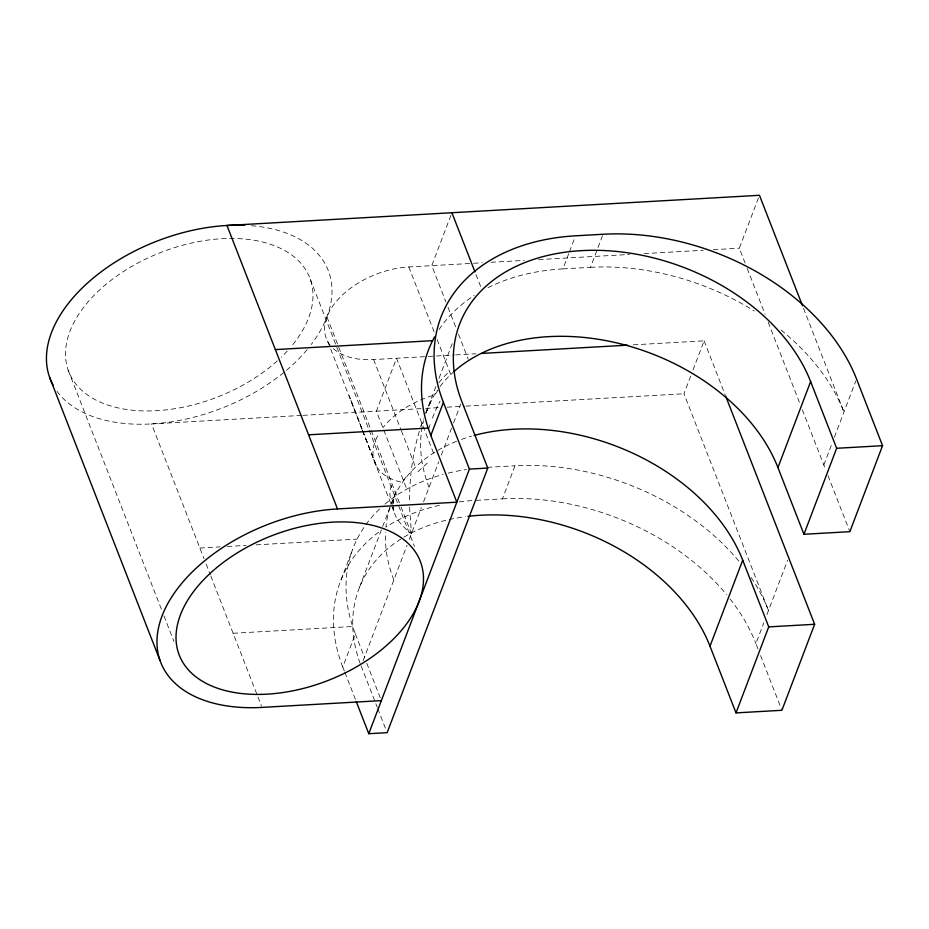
<?xml version="1.0" encoding="UTF-8"?>
<svg xmlns="http://www.w3.org/2000/svg" width="929" height="929" viewBox="0 0 929 929"><rect width="100%" height="100%" fill="white"/><g stroke="black" fill="none" stroke-linecap="round" stroke-linejoin="round"><path stroke-width="0.7" stroke-dasharray="4.64 3.48" d="M392.862 504.075L394.082 496.585M393.025 503.518L393.699 497.944M419.327 431.311C412.383 454.467 409.399 478.725 409.526 502.868M421.069 425.854L421.801 423.717M420.709 426.922L423.67 418.921M340.989 580.044L352.567 549.55M425.645 413.579L436.456 385.094M439.034 378.3L452.946 341.675M450.89 215.377L431.764 265.648L445.92 301.937M359.523 587.279L382.179 527.811M382.69 526.464L390.412 506.189M344.334 670.993L342.778 666.999L355.354 633.915L352.683 626.494A208.909 146.817 20.8 0 1 379.915 508.662M363.181 660.577L407.053 545.23M409.248 539.447L421.36 507.606M423.554 501.823L438.767 461.818M441.321 455.105L451.552 428.223M453.596 422.858L460.749 404.045M487.98 287.665A208.909 146.817 20.8 0 1 562.939 268.887L568.978 253.013M569.477 251.689L574.505 238.463M476.263 500.336L502.426 498.85L515.003 465.777A208.909 146.817 20.8 0 1 740.018 562.602M562.939 268.887L590.484 267.331L602.561 235.571M751.108 577.559A208.909 146.817 20.8 0 1 768.492 610.504L683.976 393.745L691.025 375.223M693.034 369.928L704.101 340.827L631.906 344.914M745.104 263.023L739.321 248.217L758.447 197.947M757.994 648.918L755.904 643.576L763.766 622.906M766.913 614.638L787.606 560.233M823.837 464.976L832.384 442.483M834.405 437.187L855.76 381.041M391.446 503.564L396.59 490.466M426.19 412.302L431.706 399.528L426.121 412.464M437.919 390.238L435.016 394.848A69.64 41.817 -21.3 0 0 383.003 427.665M406.159 476.867L401.769 482.279A69.64 41.817 -21.3 0 1 378.44 434.47M330.213 345.263A69.64 41.817 -21.3 0 1 340.757 296.63A69.64 41.817 -21.3 0 1 408.818 266.948L472.199 263.36M473.639 263.279L482.302 262.779M490.965 262.292L524.177 260.41M538.623 259.597L629.583 254.441M644.029 253.617L703.23 250.261M713.333 249.692L739.321 248.217M333.314 348.572A69.64 41.817 -21.3 0 0 373.597 359.558L426.875 356.539M428.315 356.457L454.304 354.983M455.744 354.901L475.962 353.763M301.449 415.426L151.497 423.926L204.032 558.689M302.889 415.344L424.065 408.481M425.517 408.4L438.511 407.657M447.174 407.169L464.5 406.182M465.94 406.101L683.976 393.745M487.458 467.345L515.003 465.777M199.874 548.04L220.068 546.891M227.291 546.484L246.034 545.416M256.137 544.847L357.108 539.122M233.109 633.276L352.683 626.494M409.584 507.339L411.454 533.652C402.954 527.068 394.407 518.545 393.013 507.362M361.938 429.093L330.41 348.387M362.461 430.429L376.617 466.521L362.635 430.464M803.55 308.393L843.962 412.058A208.909 146.817 20.8 0 0 779.326 328.657M747.195 268.411L765.043 314.188M768.19 322.258L800.217 404.394M802.319 409.77L825.393 468.982M827.994 475.648L849.849 531.678M704.101 340.827L725.096 394.674M760.596 655.584L781.394 708.955M475.996 274.543L481.234 287.978M448.01 307.313L456.394 328.808M458.496 334.185L468.228 359.151M408.818 266.948L434.505 332.837M437.129 339.561L450.762 374.526M433.506 453.05L396.544 358.257L376.419 411.175L406.809 489.118M373.597 359.558L400.852 429.477M401.386 430.824L415.542 467.136M326.938 316.894L400.167 504.702M401.061 507.013L411.454 533.652M310.263 279.199L368.685 429.024M369.208 430.382L414.473 546.461M327.774 341.64L329.888 347.04M355.354 633.915L364.714 657.929M366.792 663.271L380.321 697.958M361.137 665.954L377.255 707.317M377.778 708.653L386.104 729.997M344.856 672.329L355.772 700.35M206.11 564.019L210.268 574.668M210.778 576.003L261.49 706.04M68.189 370.207L161.867 610.481M163.968 615.881L173.978 641.521M362.113 429.128L349.165 395.742L362.089 429.453M362.6 430.801L393.791 511.252L392.851 504.911M429.059 487.353A189.017 132.835 20.8 0 1 423.508 420.86M426.051 412.371A189.017 132.835 20.8 0 1 437.071 390.668M440.125 386.418A189.017 132.835 20.8 0 1 452.806 372.599M360.173 663.422A189.017 132.835 20.8 0 1 465.208 516.698M393.838 579.963A189.017 132.835 20.8 0 1 385.535 532.108M456.534 441.31A189.017 132.835 20.8 0 0 385.907 527.103A208.909 146.817 20.8 0 1 440.81 505.004M461.458 439.44A189.017 132.835 20.8 0 1 471.526 436.177M251.399 225.712A149.221 89.602 -21.3 0 1 311.238 344.496M307.011 349.792A149.221 89.602 -21.3 0 1 171.772 421.766A149.221 89.602 -21.3 0 1 55.38 388.949M417.957 471.769A109.007 19.915 -34.1 0 1 427.665 462.839M438.86 382.771A109.007 66.795 -87.7 0 1 449.787 371.31M502.426 498.85A208.909 146.817 20.8 0 1 726.548 594.583M730.066 598.961A208.909 146.817 20.8 0 1 755.904 643.576M390.343 497.805A155.619 50.398 -18.7 0 1 391.875 484.648M428.629 429.024A155.619 100.762 89 0 1 430.29 424.007M432.461 418.096A155.619 100.762 89 0 1 440.067 401.107M590.484 267.331A208.909 146.817 20.8 0 1 754.325 311.018M439.057 329.528A208.909 146.817 20.8 0 1 474.266 295.468M342.778 666.999A208.909 146.817 20.8 0 1 379.276 531.771M459.205 501.846A208.909 146.817 20.8 0 1 472.002 500.592M384.954 504.145A208.909 146.817 20.8 0 1 443.087 474.475M448.219 473.128A208.909 146.817 20.8 0 1 466.451 469.517M277.33 360.87A129.328 77.653 -21.3 0 1 71.986 378.37A129.328 77.653 -21.3 0 1 206.621 240.251A129.328 77.653 -21.3 0 1 290.835 347.016M287.224 351.092A129.328 77.653 -21.3 0 1 281.266 357.189"/><path stroke-width="1.39" d="M381.366 700.629L262.013 707.399A149.221 89.602 -21.3 0 1 162.041 615.973A149.221 89.602 -21.3 0 1 337.482 508.941L456.836 502.183L430.824 435.469L443.412 402.396A208.909 146.817 20.8 0 1 575.515 235.815L603.06 234.259A208.909 146.817 20.8 0 1 856.538 378.974L882.55 445.688L849.849 531.678L803.945 534.28L777.933 467.577A189.017 132.835 20.8 0 0 631.499 346.819A189.017 132.835 20.8 0 0 453.863 371.658M803.945 534.28L836.646 448.289L810.634 381.575A189.017 132.835 20.8 0 0 581.299 250.644A189.017 132.835 20.8 0 0 461.771 401.351L487.771 468.065L387.149 732.667L368.778 733.701L469.412 469.099L443.412 402.396M725.63 396.021L814.628 624.288L781.916 710.29L736.012 712.891L710 646.178L742.712 560.187A189.017 132.835 20.8 0 0 474.08 435.469M777.933 467.577L810.634 381.575M736.012 712.891L768.724 626.889L742.712 560.187M275.356 349.583L432.577 340.676M481.745 353.426L627.574 345.17M308.591 434.818L428.153 428.048L430.824 435.469M469.412 469.099L487.771 468.065M836.646 448.289L882.55 445.688M768.724 626.889L814.628 624.288M802.493 305.699L759.457 195.299L226.966 225.48L337.482 508.941M451.9 212.729L474.951 271.86M356.295 701.685L368.778 733.701M49.574 377.209L160.09 660.67M53.313 385.535A149.221 89.602 -21.3 0 1 92.761 278.468A149.221 89.602 -21.3 0 1 244.675 225.306M467.984 516.35A189.017 132.835 20.8 0 1 710 646.178M428.153 428.048A208.909 146.817 20.8 0 1 434.575 336.89M261.537 694.381A129.328 77.653 -21.3 0 0 420.791 562.66A129.328 77.653 -21.3 0 0 216.921 567.456A129.328 77.653 -21.3 0 0 261.537 694.381"/></g></svg>
